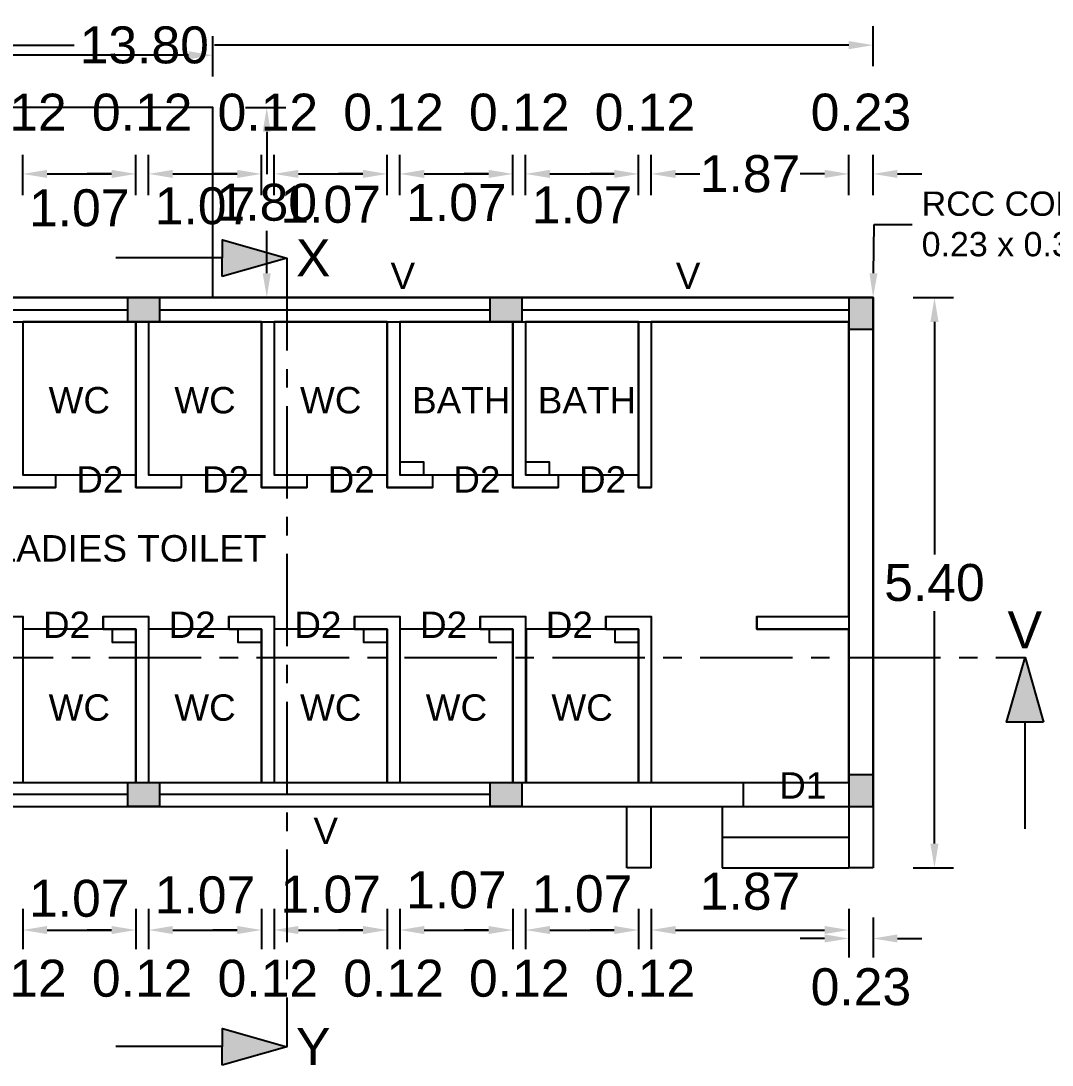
# Model space of a CAD drawing. Header units: metres. Extents: x 3715 to 4596, y 2418 to 2709.
# Drawn here: x 4081.82 to 4091.58, y 2610.43 to 2620.31 of the extents above; entities that cross this region are included whole.
import ezdxf
from ezdxf import colors
from ezdxf.entities.mleader import LeaderData, LeaderLine
from ezdxf.math import Vec2, Vec3

# ---------------------------------------------------------------- set-up
doc = ezdxf.new("R2010")
doc.units = ezdxf.units.M
doc.header["$MEASUREMENT"] = 0
doc.linetypes.add('CENTER', pattern=[2, 1.25, -0.25, 0.25, -0.25])
for name, color, linetype in [('BLK_3_DA_RAMP_1', 7, 'Continuous'), ('BLK_3_FLR_0_BLT_UP_AREA', 46, 'Continuous'), ('BLK_3_FLR_0_CARPET_AREA', 46, 'Continuous'), ('BLK_3_FLR_0_URINAL', 235, 'Continuous'), ('BLK_3_FLR_0_WASH', 7, 'Continuous'), ('BLK_3_FLR_0_WATER_CLOSET', 2, 'Continuous')]:
    doc.layers.add(name, color=color, linetype=linetype)
doc.styles.get("Standard").update_dxf_attribs({"font": 'arial.ttf'})
doc.dimstyles.get("Standard").update_dxf_attribs({"dimtxt": 0.35, "dimasz": 0.23, "dimexe": 0.18, "dimexo": 0.0625, "dimgap": 0.09, "dimtad": 0, "dimtih": 1, "dimtoh": 1, "dimzin": 0, "dimdsep": 46, "dimtxsty": 'Standard', "dimcen": 0.09, "dimadec": 0, "dimazin": 0, "dimtfac": 1, "dimtofl": 0, "dimtmove": 2, "dimatfit": 3, "dimfxl": 0, "dimtolj": 1, "dimtzin": 0, "dimarcsym": 0})

# ---------------------------------------------------------------- blocks, each defined once
blk = doc.blocks.new('*D447')
at = {"color": 0, "lineweight": -2, "ltscale": 0.1}
for p, q in [((4090.2703, 2617.6954), (4090.6503, 2617.6954)), ((4090.4703, 2617.4654), (4090.4703, 2615.2641)), ((4090.4703, 2612.5254), (4090.4703, 2614.7267)), ((4090.2703, 2612.2954), (4090.6503, 2612.2954))]:
    blk.add_line(p, q, dxfattribs=at)
at = {"color": 0, "ltscale": 0.1}
for points in [[(4090.432, 2617.4654), (4090.5087, 2617.4654), (4090.4703, 2617.6954)], [(4090.432, 2612.5254), (4090.5087, 2612.5254), (4090.4703, 2612.2954)]]:
    blk.add_solid(points, dxfattribs=at)
at = {"color": 0, "ltscale": 0.1, "insert": (4090.4703, 2614.9954), "char_height": 0.35, "attachment_point": 5}
blk.add_mtext('\\A1;5.40', dxfattribs=at)
blk = doc.blocks.new('*D456')
at = {"color": 0, "lineweight": -2, "ltscale": 0.1}
for p, q in [((4081.7194, 2611.9072), (4081.7194, 2611.5272)), ((4081.8394, 2611.9072), (4081.8394, 2611.5272)), ((4081.4894, 2611.7072), (4081.2594, 2611.7072)), ((4082.0694, 2611.7072), (4082.2994, 2611.7072))]:
    blk.add_line(p, q, dxfattribs=at)
at = {"color": 0, "ltscale": 0.1}
for points in [[(4081.4894, 2611.7455), (4081.4894, 2611.6689), (4081.7194, 2611.7072)], [(4082.0694, 2611.7455), (4082.0694, 2611.6689), (4081.8394, 2611.7072)]]:
    blk.add_solid(points, dxfattribs=at)
at = {"color": 0, "ltscale": 0.1, "insert": (4081.7794, 2611.2485), "char_height": 0.35, "attachment_point": 5}
blk.add_mtext('\\A1;0.12', dxfattribs=at)
blk = doc.blocks.new('*D457')
at = {"color": 0, "lineweight": -2, "ltscale": 0.1}
for p, q in [((4081.8394, 2611.9072), (4081.8394, 2611.5272)), ((4082.9094, 2611.9072), (4082.9094, 2611.5272)), ((4082.0694, 2611.7072), (4082.6794, 2611.7072))]:
    blk.add_line(p, q, dxfattribs=at)
at = {"color": 0, "ltscale": 0.1}
for points in [[(4082.0694, 2611.7455), (4082.0694, 2611.6689), (4081.8394, 2611.7072)], [(4082.6794, 2611.7455), (4082.6794, 2611.6689), (4082.9094, 2611.7072)]]:
    blk.add_solid(points, dxfattribs=at)
at = {"color": 0, "ltscale": 0.1, "insert": (4082.3744, 2612.0052), "char_height": 0.35, "attachment_point": 5}
blk.add_mtext('\\A1;1.07', dxfattribs=at)
blk = doc.blocks.new('*D458')
at = {"color": 0, "lineweight": -2, "ltscale": 0.1}
for p, q in [((4082.9094, 2611.9072), (4082.9094, 2611.5272)), ((4083.0294, 2611.9072), (4083.0294, 2611.5272)), ((4082.6794, 2611.7072), (4082.4494, 2611.7072)), ((4083.2594, 2611.7072), (4083.4894, 2611.7072))]:
    blk.add_line(p, q, dxfattribs=at)
at = {"color": 0, "ltscale": 0.1}
for points in [[(4082.6794, 2611.7455), (4082.6794, 2611.6689), (4082.9094, 2611.7072)], [(4083.2594, 2611.7455), (4083.2594, 2611.6689), (4083.0294, 2611.7072)]]:
    blk.add_solid(points, dxfattribs=at)
at = {"color": 0, "ltscale": 0.1, "insert": (4082.9694, 2611.2485), "char_height": 0.35, "attachment_point": 5}
blk.add_mtext('\\A1;0.12', dxfattribs=at)
blk = doc.blocks.new('*D459')
at = {"color": 0, "lineweight": -2, "ltscale": 0.1}
for p, q in [((4083.0294, 2611.9072), (4083.0294, 2611.5272)), ((4084.0994, 2611.9072), (4084.0994, 2611.5272)), ((4083.2594, 2611.7072), (4083.8694, 2611.7072))]:
    blk.add_line(p, q, dxfattribs=at)
at = {"color": 0, "ltscale": 0.1}
for points in [[(4083.2594, 2611.7455), (4083.2594, 2611.6689), (4083.0294, 2611.7072)], [(4083.8694, 2611.7455), (4083.8694, 2611.6689), (4084.0994, 2611.7072)]]:
    blk.add_solid(points, dxfattribs=at)
at = {"color": 0, "ltscale": 0.1, "insert": (4083.5644, 2612.0377), "char_height": 0.35, "attachment_point": 5}
blk.add_mtext('\\A1;1.07', dxfattribs=at)
blk = doc.blocks.new('*D460')
at = {"color": 0, "lineweight": -2, "ltscale": 0.1}
for p, q in [((4084.0994, 2611.9072), (4084.0994, 2611.5272)), ((4084.2194, 2611.9072), (4084.2194, 2611.5272)), ((4083.8694, 2611.7072), (4083.6394, 2611.7072)), ((4084.4494, 2611.7072), (4084.6794, 2611.7072))]:
    blk.add_line(p, q, dxfattribs=at)
at = {"color": 0, "ltscale": 0.1}
for points in [[(4083.8694, 2611.7455), (4083.8694, 2611.6689), (4084.0994, 2611.7072)], [(4084.4494, 2611.7455), (4084.4494, 2611.6689), (4084.2194, 2611.7072)]]:
    blk.add_solid(points, dxfattribs=at)
at = {"color": 0, "ltscale": 0.1, "insert": (4084.1594, 2611.2485), "char_height": 0.35, "attachment_point": 5}
blk.add_mtext('\\A1;0.12', dxfattribs=at)
blk = doc.blocks.new('*D461')
at = {"color": 0, "lineweight": -2, "ltscale": 0.1}
for p, q in [((4084.2194, 2611.9072), (4084.2194, 2611.5272)), ((4085.2894, 2611.9072), (4085.2894, 2611.5272)), ((4084.4494, 2611.7072), (4085.0594, 2611.7072))]:
    blk.add_line(p, q, dxfattribs=at)
at = {"color": 0, "ltscale": 0.1}
for points in [[(4084.4494, 2611.7455), (4084.4494, 2611.6689), (4084.2194, 2611.7072)], [(4085.0594, 2611.7455), (4085.0594, 2611.6689), (4085.2894, 2611.7072)]]:
    blk.add_solid(points, dxfattribs=at)
at = {"color": 0, "ltscale": 0.1, "insert": (4084.7544, 2612.0446), "char_height": 0.35, "attachment_point": 5}
blk.add_mtext('\\A1;1.07', dxfattribs=at)
blk = doc.blocks.new('*D462')
at = {"color": 0, "lineweight": -2, "ltscale": 0.1}
for p, q in [((4085.2894, 2611.9072), (4085.2894, 2611.5272)), ((4085.4094, 2611.9072), (4085.4094, 2611.5272)), ((4085.0594, 2611.7072), (4084.8294, 2611.7072)), ((4085.6394, 2611.7072), (4085.8694, 2611.7072))]:
    blk.add_line(p, q, dxfattribs=at)
at = {"color": 0, "ltscale": 0.1}
for points in [[(4085.0594, 2611.7455), (4085.0594, 2611.6689), (4085.2894, 2611.7072)], [(4085.6394, 2611.7455), (4085.6394, 2611.6689), (4085.4094, 2611.7072)]]:
    blk.add_solid(points, dxfattribs=at)
at = {"color": 0, "ltscale": 0.1, "insert": (4085.3494, 2611.2485), "char_height": 0.35, "attachment_point": 5}
blk.add_mtext('\\A1;0.12', dxfattribs=at)
blk = doc.blocks.new('*D463')
at = {"color": 0, "lineweight": -2, "ltscale": 0.1}
for p, q in [((4085.4094, 2611.9072), (4085.4094, 2611.5272)), ((4086.4794, 2611.9072), (4086.4794, 2611.5272)), ((4085.6394, 2611.7072), (4086.2494, 2611.7072))]:
    blk.add_line(p, q, dxfattribs=at)
at = {"color": 0, "ltscale": 0.1}
for points in [[(4085.6394, 2611.7455), (4085.6394, 2611.6689), (4085.4094, 2611.7072)], [(4086.2494, 2611.7455), (4086.2494, 2611.6689), (4086.4794, 2611.7072)]]:
    blk.add_solid(points, dxfattribs=at)
at = {"color": 0, "ltscale": 0.1, "insert": (4085.9444, 2612.0862), "char_height": 0.35, "attachment_point": 5}
blk.add_mtext('\\A1;1.07', dxfattribs=at)
blk = doc.blocks.new('*D464')
at = {"color": 0, "lineweight": -2, "ltscale": 0.1}
for p, q in [((4086.4794, 2611.9072), (4086.4794, 2611.5272)), ((4086.5994, 2611.9072), (4086.5994, 2611.5272)), ((4086.2494, 2611.7072), (4086.0194, 2611.7072)), ((4086.8294, 2611.7072), (4087.0594, 2611.7072))]:
    blk.add_line(p, q, dxfattribs=at)
at = {"color": 0, "ltscale": 0.1}
for points in [[(4086.2494, 2611.7455), (4086.2494, 2611.6689), (4086.4794, 2611.7072)], [(4086.8294, 2611.7455), (4086.8294, 2611.6689), (4086.5994, 2611.7072)]]:
    blk.add_solid(points, dxfattribs=at)
at = {"color": 0, "ltscale": 0.1, "insert": (4086.5394, 2611.2485), "char_height": 0.35, "attachment_point": 5}
blk.add_mtext('\\A1;0.12', dxfattribs=at)
blk = doc.blocks.new('*D465')
at = {"color": 0, "lineweight": -2, "ltscale": 0.1}
for p, q in [((4086.5994, 2611.9072), (4086.5994, 2611.5272)), ((4087.6694, 2611.9072), (4087.6694, 2611.5272)), ((4086.8294, 2611.7072), (4087.4394, 2611.7072))]:
    blk.add_line(p, q, dxfattribs=at)
at = {"color": 0, "ltscale": 0.1}
for points in [[(4086.8294, 2611.7455), (4086.8294, 2611.6689), (4086.5994, 2611.7072)], [(4087.4394, 2611.7455), (4087.4394, 2611.6689), (4087.6694, 2611.7072)]]:
    blk.add_solid(points, dxfattribs=at)
at = {"color": 0, "ltscale": 0.1, "insert": (4087.1344, 2612.0486), "char_height": 0.35, "attachment_point": 5}
blk.add_mtext('\\A1;1.07', dxfattribs=at)
blk = doc.blocks.new('*D466')
at = {"color": 0, "lineweight": -2, "ltscale": 0.1}
for p, q in [((4087.6694, 2611.9072), (4087.6694, 2611.5272)), ((4087.7894, 2611.9072), (4087.7894, 2611.5272)), ((4087.4394, 2611.7072), (4087.2094, 2611.7072)), ((4088.0194, 2611.7072), (4088.2494, 2611.7072))]:
    blk.add_line(p, q, dxfattribs=at)
at = {"color": 0, "ltscale": 0.1}
for points in [[(4087.4394, 2611.7455), (4087.4394, 2611.6689), (4087.6694, 2611.7072)], [(4088.0194, 2611.7455), (4088.0194, 2611.6689), (4087.7894, 2611.7072)]]:
    blk.add_solid(points, dxfattribs=at)
at = {"color": 0, "ltscale": 0.1, "insert": (4087.7294, 2611.2485), "char_height": 0.35, "attachment_point": 5}
blk.add_mtext('\\A1;0.12', dxfattribs=at)
blk = doc.blocks.new('*D467')
at = {"color": 0, "lineweight": -2, "ltscale": 0.1}
for p, q in [((4087.7894, 2611.9072), (4087.7894, 2611.5272)), ((4089.6594, 2611.9072), (4089.6594, 2611.5272)), ((4088.0194, 2611.7072), (4089.4294, 2611.7072))]:
    blk.add_line(p, q, dxfattribs=at)
at = {"color": 0, "ltscale": 0.1}
for points in [[(4088.0194, 2611.7455), (4088.0194, 2611.6689), (4087.7894, 2611.7072)], [(4089.4294, 2611.7455), (4089.4294, 2611.6689), (4089.6594, 2611.7072)]]:
    blk.add_solid(points, dxfattribs=at)
at = {"color": 0, "ltscale": 0.1, "insert": (4088.7244, 2612.0717), "char_height": 0.35, "attachment_point": 5}
blk.add_mtext('\\A1;1.87', dxfattribs=at)
blk = doc.blocks.new('*D468')
at = {"color": 0, "lineweight": -2, "ltscale": 0.1}
for p, q in [((4089.6594, 2611.8272), (4089.6594, 2611.4472)), ((4089.8894, 2611.8272), (4089.8894, 2611.4472)), ((4089.4294, 2611.6272), (4089.1994, 2611.6272)), ((4090.1194, 2611.6272), (4090.3494, 2611.6272))]:
    blk.add_line(p, q, dxfattribs=at)
at = {"color": 0, "ltscale": 0.1}
for points in [[(4089.4294, 2611.6655), (4089.4294, 2611.5889), (4089.6594, 2611.6272)], [(4090.1194, 2611.6655), (4090.1194, 2611.5889), (4089.8894, 2611.6272)]]:
    blk.add_solid(points, dxfattribs=at)
at = {"color": 0, "ltscale": 0.1, "insert": (4089.7744, 2611.1681), "char_height": 0.35, "attachment_point": 5}
blk.add_mtext('\\A1;0.23', dxfattribs=at)
blk = doc.blocks.new('*D477')
at = {"color": 0, "lineweight": -2, "ltscale": 0.1}
for p, q in [((4081.7194, 2618.6659), (4081.7194, 2619.0459)), ((4081.8394, 2618.6659), (4081.8394, 2619.0459)), ((4081.4894, 2618.8659), (4081.2594, 2618.8659)), ((4082.0694, 2618.8659), (4082.2994, 2618.8659))]:
    blk.add_line(p, q, dxfattribs=at)
at = {"color": 0, "ltscale": 0.1}
for points in [[(4081.4894, 2618.9043), (4081.4894, 2618.8276), (4081.7194, 2618.8659)], [(4082.0694, 2618.9043), (4082.0694, 2618.8276), (4081.8394, 2618.8659)]]:
    blk.add_solid(points, dxfattribs=at)
at = {"color": 0, "ltscale": 0.1, "insert": (4081.7794, 2619.4483), "char_height": 0.35, "attachment_point": 5}
blk.add_mtext('\\A1;0.12', dxfattribs=at)
blk = doc.blocks.new('*D478')
at = {"color": 0, "lineweight": -2, "ltscale": 0.1}
for p, q in [((4081.8394, 2618.6659), (4081.8394, 2619.0459)), ((4082.9094, 2618.6659), (4082.9094, 2619.0459)), ((4082.0694, 2618.8659), (4082.6794, 2618.8659))]:
    blk.add_line(p, q, dxfattribs=at)
at = {"color": 0, "ltscale": 0.1}
for points in [[(4082.0694, 2618.9043), (4082.0694, 2618.8276), (4081.8394, 2618.8659)], [(4082.6794, 2618.9043), (4082.6794, 2618.8276), (4082.9094, 2618.8659)]]:
    blk.add_solid(points, dxfattribs=at)
at = {"color": 0, "ltscale": 0.1, "insert": (4082.3744, 2618.5432), "char_height": 0.35, "attachment_point": 5}
blk.add_mtext('\\A1;1.07', dxfattribs=at)
blk = doc.blocks.new('*D479')
at = {"color": 0, "lineweight": -2, "ltscale": 0.1}
for p, q in [((4082.9094, 2618.6659), (4082.9094, 2619.0459)), ((4083.0294, 2618.6659), (4083.0294, 2619.0459)), ((4082.6794, 2618.8659), (4082.4494, 2618.8659)), ((4083.2594, 2618.8659), (4083.4894, 2618.8659))]:
    blk.add_line(p, q, dxfattribs=at)
at = {"color": 0, "ltscale": 0.1}
for points in [[(4082.6794, 2618.9043), (4082.6794, 2618.8276), (4082.9094, 2618.8659)], [(4083.2594, 2618.9043), (4083.2594, 2618.8276), (4083.0294, 2618.8659)]]:
    blk.add_solid(points, dxfattribs=at)
at = {"color": 0, "ltscale": 0.1, "insert": (4082.9694, 2619.4483), "char_height": 0.35, "attachment_point": 5}
blk.add_mtext('\\A1;0.12', dxfattribs=at)
blk = doc.blocks.new('*D480')
at = {"color": 0, "lineweight": -2, "ltscale": 0.1}
for p, q in [((4083.0294, 2618.6659), (4083.0294, 2619.0459)), ((4084.0994, 2618.6659), (4084.0994, 2619.0459)), ((4083.2594, 2618.8659), (4083.8694, 2618.8659))]:
    blk.add_line(p, q, dxfattribs=at)
at = {"color": 0, "ltscale": 0.1}
for points in [[(4083.2594, 2618.9043), (4083.2594, 2618.8276), (4083.0294, 2618.8659)], [(4083.8694, 2618.9043), (4083.8694, 2618.8276), (4084.0994, 2618.8659)]]:
    blk.add_solid(points, dxfattribs=at)
at = {"color": 0, "ltscale": 0.1, "insert": (4083.5644, 2618.5619), "char_height": 0.35, "attachment_point": 5}
blk.add_mtext('\\A1;1.07', dxfattribs=at)
blk = doc.blocks.new('*D481')
at = {"color": 0, "lineweight": -2, "ltscale": 0.1}
for p, q in [((4084.0994, 2618.6659), (4084.0994, 2619.0459)), ((4084.2194, 2618.6659), (4084.2194, 2619.0459)), ((4083.8694, 2618.8659), (4083.6394, 2618.8659)), ((4084.4494, 2618.8659), (4084.6794, 2618.8659))]:
    blk.add_line(p, q, dxfattribs=at)
at = {"color": 0, "ltscale": 0.1}
for points in [[(4083.8694, 2618.9043), (4083.8694, 2618.8276), (4084.0994, 2618.8659)], [(4084.4494, 2618.9043), (4084.4494, 2618.8276), (4084.2194, 2618.8659)]]:
    blk.add_solid(points, dxfattribs=at)
at = {"color": 0, "ltscale": 0.1, "insert": (4084.1594, 2619.4483), "char_height": 0.35, "attachment_point": 5}
blk.add_mtext('\\A1;0.12', dxfattribs=at)
blk = doc.blocks.new('*D482')
at = {"color": 0, "lineweight": -2, "ltscale": 0.1}
for p, q in [((4084.2194, 2618.6659), (4084.2194, 2619.0459)), ((4085.2894, 2618.6659), (4085.2894, 2619.0459)), ((4084.4494, 2618.8659), (4085.0594, 2618.8659))]:
    blk.add_line(p, q, dxfattribs=at)
at = {"color": 0, "ltscale": 0.1}
for points in [[(4084.4494, 2618.9043), (4084.4494, 2618.8276), (4084.2194, 2618.8659)], [(4085.0594, 2618.9043), (4085.0594, 2618.8276), (4085.2894, 2618.8659)]]:
    blk.add_solid(points, dxfattribs=at)
at = {"color": 0, "ltscale": 0.1, "insert": (4084.7544, 2618.5756), "char_height": 0.35, "attachment_point": 5}
blk.add_mtext('\\A1;1.07', dxfattribs=at)
blk = doc.blocks.new('*D483')
at = {"color": 0, "lineweight": -2, "ltscale": 0.1}
for p, q in [((4085.2894, 2618.6659), (4085.2894, 2619.0459)), ((4085.4094, 2618.6659), (4085.4094, 2619.0459)), ((4085.0594, 2618.8659), (4084.8294, 2618.8659)), ((4085.6394, 2618.8659), (4085.8694, 2618.8659))]:
    blk.add_line(p, q, dxfattribs=at)
at = {"color": 0, "ltscale": 0.1}
for points in [[(4085.0594, 2618.9043), (4085.0594, 2618.8276), (4085.2894, 2618.8659)], [(4085.6394, 2618.9043), (4085.6394, 2618.8276), (4085.4094, 2618.8659)]]:
    blk.add_solid(points, dxfattribs=at)
at = {"color": 0, "ltscale": 0.1, "insert": (4085.3494, 2619.4483), "char_height": 0.35, "attachment_point": 5}
blk.add_mtext('\\A1;0.12', dxfattribs=at)
blk = doc.blocks.new('*D484')
at = {"color": 0, "lineweight": -2, "ltscale": 0.1}
for p, q in [((4085.4094, 2618.6659), (4085.4094, 2619.0459)), ((4086.4794, 2618.6659), (4086.4794, 2619.0459)), ((4085.6394, 2618.8659), (4086.2494, 2618.8659))]:
    blk.add_line(p, q, dxfattribs=at)
at = {"color": 0, "ltscale": 0.1}
for points in [[(4085.6394, 2618.9043), (4085.6394, 2618.8276), (4085.4094, 2618.8659)], [(4086.2494, 2618.9043), (4086.2494, 2618.8276), (4086.4794, 2618.8659)]]:
    blk.add_solid(points, dxfattribs=at)
at = {"color": 0, "ltscale": 0.1, "insert": (4085.9444, 2618.594), "char_height": 0.35, "attachment_point": 5}
blk.add_mtext('\\A1;1.07', dxfattribs=at)
blk = doc.blocks.new('*D485')
at = {"color": 0, "lineweight": -2, "ltscale": 0.1}
for p, q in [((4086.4794, 2618.6659), (4086.4794, 2619.0459)), ((4086.5994, 2618.6659), (4086.5994, 2619.0459)), ((4086.2494, 2618.8659), (4086.0194, 2618.8659)), ((4086.8294, 2618.8659), (4087.0594, 2618.8659))]:
    blk.add_line(p, q, dxfattribs=at)
at = {"color": 0, "ltscale": 0.1}
for points in [[(4086.2494, 2618.9043), (4086.2494, 2618.8276), (4086.4794, 2618.8659)], [(4086.8294, 2618.9043), (4086.8294, 2618.8276), (4086.5994, 2618.8659)]]:
    blk.add_solid(points, dxfattribs=at)
at = {"color": 0, "ltscale": 0.1, "insert": (4086.5394, 2619.4483), "char_height": 0.35, "attachment_point": 5}
blk.add_mtext('\\A1;0.12', dxfattribs=at)
blk = doc.blocks.new('*D486')
at = {"color": 0, "lineweight": -2, "ltscale": 0.1}
for p, q in [((4086.5994, 2618.6659), (4086.5994, 2619.0459)), ((4087.6694, 2618.6659), (4087.6694, 2619.0459)), ((4086.8294, 2618.8659), (4087.4394, 2618.8659))]:
    blk.add_line(p, q, dxfattribs=at)
at = {"color": 0, "ltscale": 0.1}
for points in [[(4086.8294, 2618.9043), (4086.8294, 2618.8276), (4086.5994, 2618.8659)], [(4087.4394, 2618.9043), (4087.4394, 2618.8276), (4087.6694, 2618.8659)]]:
    blk.add_solid(points, dxfattribs=at)
at = {"color": 0, "ltscale": 0.1, "insert": (4087.1344, 2618.5706), "char_height": 0.35, "attachment_point": 5}
blk.add_mtext('\\A1;1.07', dxfattribs=at)
blk = doc.blocks.new('*D487')
at = {"color": 0, "lineweight": -2, "ltscale": 0.1}
for p, q in [((4087.6694, 2618.6659), (4087.6694, 2619.0459)), ((4087.7894, 2618.6659), (4087.7894, 2619.0459)), ((4087.4394, 2618.8659), (4087.2094, 2618.8659)), ((4088.0194, 2618.8659), (4088.2494, 2618.8659))]:
    blk.add_line(p, q, dxfattribs=at)
at = {"color": 0, "ltscale": 0.1}
for points in [[(4087.4394, 2618.9043), (4087.4394, 2618.8276), (4087.6694, 2618.8659)], [(4088.0194, 2618.9043), (4088.0194, 2618.8276), (4087.7894, 2618.8659)]]:
    blk.add_solid(points, dxfattribs=at)
at = {"color": 0, "ltscale": 0.1, "insert": (4087.7294, 2619.4483), "char_height": 0.35, "attachment_point": 5}
blk.add_mtext('\\A1;0.12', dxfattribs=at)
blk = doc.blocks.new('*D488')
at = {"color": 0, "lineweight": -2, "ltscale": 0.1}
for p, q in [((4087.7894, 2618.6659), (4087.7894, 2619.0459)), ((4089.6594, 2618.6659), (4089.6594, 2619.0459)), ((4088.0194, 2618.8659), (4088.1963, 2618.8659)), ((4089.4294, 2618.8659), (4089.2525, 2618.8659))]:
    blk.add_line(p, q, dxfattribs=at)
at = {"color": 0, "ltscale": 0.1}
for points in [[(4088.0194, 2618.9043), (4088.0194, 2618.8276), (4087.7894, 2618.8659)], [(4089.4294, 2618.9043), (4089.4294, 2618.8276), (4089.6594, 2618.8659)]]:
    blk.add_solid(points, dxfattribs=at)
at = {"color": 0, "ltscale": 0.1, "insert": (4088.7244, 2618.8659), "char_height": 0.35, "attachment_point": 5}
blk.add_mtext('\\A1;1.87', dxfattribs=at)
blk = doc.blocks.new('*D489')
at = {"color": 0, "lineweight": -2, "ltscale": 0.1}
for p, q in [((4089.6594, 2618.6659), (4089.6594, 2619.0459)), ((4089.8894, 2618.6659), (4089.8894, 2619.0459)), ((4089.4294, 2618.8659), (4089.1994, 2618.8659)), ((4090.1194, 2618.8659), (4090.3494, 2618.8659))]:
    blk.add_line(p, q, dxfattribs=at)
at = {"color": 0, "ltscale": 0.1}
for points in [[(4089.4294, 2618.9043), (4089.4294, 2618.8276), (4089.6594, 2618.8659)], [(4090.1194, 2618.9043), (4090.1194, 2618.8276), (4089.8894, 2618.8659)]]:
    blk.add_solid(points, dxfattribs=at)
at = {"color": 0, "ltscale": 0.1, "insert": (4089.7744, 2619.4486), "char_height": 0.35, "attachment_point": 5}
blk.add_mtext('\\A1;0.23', dxfattribs=at)
blk = doc.blocks.new('*D490')
at = {"color": 0, "lineweight": -2, "ltscale": 0.1}
for p, q in [((4076.0894, 2619.8851), (4076.0894, 2620.2651)), ((4089.8894, 2619.8851), (4089.8894, 2620.2651)), ((4076.3194, 2620.0851), (4082.3259, 2620.0851)), ((4089.6594, 2620.0851), (4083.6529, 2620.0851))]:
    blk.add_line(p, q, dxfattribs=at)
at = {"color": 0, "ltscale": 0.1}
for points in [[(4076.3194, 2620.1234), (4076.3194, 2620.0468), (4076.0894, 2620.0851)], [(4089.6594, 2620.1234), (4089.6594, 2620.0468), (4089.8894, 2620.0851)]]:
    blk.add_solid(points, dxfattribs=at)
at = {"color": 0, "ltscale": 0.1, "insert": (4082.9894, 2620.0851), "char_height": 0.35, "attachment_point": 5}
blk.add_mtext('\\A1;13.80', dxfattribs=at)
blk = doc.blocks.new('*D668')
at = {"layer": 'BLK_3_DA_RAMP_1', "color": 0, "lineweight": -2}
for p, q in [((4078.1194, 2619.7895), (4078.1194, 2620.1695)), ((4083.6394, 2619.7895), (4083.6394, 2620.1695)), ((4078.3494, 2619.9895), (4080.3366, 2619.9895)), ((4083.4094, 2619.9895), (4081.4222, 2619.9895))]:
    blk.add_line(p, q, dxfattribs=at)
at = {"layer": 'BLK_3_DA_RAMP_1', "color": 0}
for points in [[(4078.3494, 2620.0279), (4078.3494, 2619.9512), (4078.1194, 2619.9895)], [(4083.4094, 2620.0279), (4083.4094, 2619.9512), (4083.6394, 2619.9895)]]:
    blk.add_solid(points, dxfattribs=at)
at = {"layer": 'BLK_3_DA_RAMP_1', "color": 0, "insert": (4080.8794, 2619.9895), "char_height": 0.35, "attachment_point": 5}
blk.add_mtext('\\A1;5.52', dxfattribs=at)
blk = doc.blocks.new('*D669')
at = {"layer": 'BLK_3_DA_RAMP_1', "color": 0, "lineweight": -2}
for p, q in [((4083.9492, 2619.4954), (4084.3292, 2619.4954)), ((4084.1492, 2619.2654), (4084.1492, 2618.8641)), ((4084.1492, 2617.9254), (4084.1492, 2618.3267)), ((4083.9492, 2617.6954), (4084.3292, 2617.6954))]:
    blk.add_line(p, q, dxfattribs=at)
at = {"layer": 'BLK_3_DA_RAMP_1', "color": 0}
for points in [[(4084.1109, 2619.2654), (4084.1875, 2619.2654), (4084.1492, 2619.4954)], [(4084.1109, 2617.9254), (4084.1875, 2617.9254), (4084.1492, 2617.6954)]]:
    blk.add_solid(points, dxfattribs=at)
at = {"layer": 'BLK_3_DA_RAMP_1', "color": 0, "insert": (4084.1492, 2618.5954), "char_height": 0.35, "attachment_point": 5}
blk.add_mtext('\\A1;1.80', dxfattribs=at)

msp = doc.modelspace()

# ---------------------------------------------------------------- hatches: boundary and pattern name
h = msp.add_hatch(color=256)
h.dxf.hatch_style = 1
h.paths.add_polyline_path([(4083.72927, 2618.24294), (4084.34034, 2618.06836), (4083.72805, 2617.89483)])
at = {"ltscale": 0.1}
h = msp.add_hatch(color=256, dxfattribs=at)
h.dxf.hatch_style = 1
h.paths.add_polyline_path([(4082.8344, 2617.69544), (4082.8344, 2617.46544), (4083.1344, 2617.46544), (4083.1344, 2617.69544)])
h = msp.add_hatch(color=256, dxfattribs=at)
h.dxf.hatch_style = 1
h.paths.add_polyline_path([(4086.2644, 2617.69544), (4086.2644, 2617.46544), (4086.5644, 2617.46544), (4086.5644, 2617.69544)])
h = msp.add_hatch(color=256, dxfattribs=at)
h.dxf.hatch_style = 1
h.paths.add_polyline_path([(4089.8894, 2617.69544), (4089.6594, 2617.69544), (4089.6594, 2617.39544), (4089.8894, 2617.39544)])
h = msp.add_hatch(color=256)
h.dxf.hatch_style = 1
h.paths.add_polyline_path([(4091.15346, 2613.67642), (4091.32805, 2614.2875), (4091.50157, 2613.67521)])
h = msp.add_hatch(color=256, dxfattribs=at)
h.dxf.hatch_style = 1
h.paths.add_polyline_path([(4089.8894, 2613.17544), (4089.6594, 2613.17544), (4089.6594, 2612.87544), (4089.8894, 2612.87544)])
h = msp.add_hatch(color=256, dxfattribs=at)
h.dxf.hatch_style = 1
h.paths.add_polyline_path([(4082.8344, 2613.10544), (4082.8344, 2612.87544), (4083.1344, 2612.87544), (4083.1344, 2613.10544)])
h = msp.add_hatch(color=256, dxfattribs=at)
h.dxf.hatch_style = 1
h.paths.add_polyline_path([(4086.2644, 2613.10544), (4086.2644, 2612.87544), (4086.5644, 2612.87544), (4086.5644, 2613.10544)])
h = msp.add_hatch(color=256)
h.dxf.hatch_style = 1
h.paths.add_polyline_path([(4083.72927, 2610.77632), (4084.34034, 2610.60174), (4083.72805, 2610.42821)])

# ---------------------------------------------------------------- linework, layer by layer
for p, q in [((4083.72867, 2618.07049), (4082.71884, 2618.07049)), ((4091.32591, 2613.67582), (4091.32591, 2612.66599)), ((4083.72867, 2610.60387), (4082.71884, 2610.60387))]:
    msp.add_line(p, q)
at = {"linetype": 'CENTER', "ltscale": 0.7}
for p, q in [((4084.34034, 2618.06836), (4084.34034, 2610.60174)), ((4074.2529, 2614.2875), (4091.32805, 2614.2875))]:
    msp.add_line(p, q, dxfattribs=at)
at = {"ltscale": 0.1}
for p, q in [((4076.0894, 2617.69544), (4089.8894, 2617.69544)), ((4089.8894, 2617.69544), (4089.8894, 2612.29544)), ((4079.7044, 2617.58044), (4082.8344, 2617.58044)), ((4083.1344, 2617.58044), (4086.2644, 2617.58044)), ((4086.5644, 2617.58044), (4089.6594, 2617.58044)), ((4076.3194, 2617.46544), (4089.6594, 2617.46544)), ((4081.8394, 2617.46544), (4081.8394, 2616.01544)), ((4082.9094, 2617.46544), (4082.9094, 2615.89544)), ((4083.0294, 2617.46544), (4083.0294, 2616.01544)), ((4084.0994, 2617.46544), (4084.0994, 2615.89544)), ((4084.2194, 2617.46544), (4084.2194, 2616.01544)), ((4085.2894, 2617.46544), (4085.2894, 2615.89544)), ((4085.4094, 2617.46544), (4085.4094, 2616.01544)), ((4086.4794, 2617.46544), (4086.4794, 2615.89544)), ((4086.5994, 2617.46544), (4086.5994, 2616.01544)), ((4087.6694, 2617.46544), (4087.6694, 2615.89544)), ((4087.7894, 2617.46544), (4087.7894, 2615.89544)), ((4089.6594, 2617.46544), (4089.6594, 2612.29544)), ((4081.8394, 2616.01544), (4082.1494, 2616.01544)), ((4082.1494, 2616.01544), (4082.1494, 2615.89544)), ((4083.0294, 2616.01544), (4083.3394, 2616.01544)), ((4083.3394, 2616.01544), (4083.3394, 2615.89544)), ((4084.2194, 2616.01544), (4084.5294, 2616.01544)), ((4084.5294, 2616.01544), (4084.5294, 2615.89544)), ((4085.4094, 2616.01544), (4085.7194, 2616.01544)), ((4085.7194, 2616.01544), (4085.7194, 2615.89544)), ((4086.5994, 2616.01544), (4086.9094, 2616.01544)), ((4086.9094, 2616.01544), (4086.9094, 2615.89544)), ((4081.7194, 2615.89544), (4082.1494, 2615.89544)), ((4082.9094, 2615.89544), (4083.3394, 2615.89544)), ((4084.0994, 2615.89544), (4084.5294, 2615.89544)), ((4085.2894, 2615.89544), (4085.7194, 2615.89544)), ((4086.4794, 2615.89544), (4086.9094, 2615.89544)), ((4087.6694, 2615.89544), (4087.7894, 2615.89544)), ((4081.4094, 2614.67544), (4081.8394, 2614.67544)), ((4081.8394, 2614.67544), (4081.8394, 2613.10544)), ((4082.5994, 2614.67544), (4083.0294, 2614.67544)), ((4082.5994, 2614.67544), (4082.5994, 2614.55544)), ((4083.0294, 2614.67544), (4083.0294, 2613.10544)), ((4083.7894, 2614.67544), (4084.2194, 2614.67544)), ((4083.7894, 2614.67544), (4083.7894, 2614.55544)), ((4084.2194, 2614.67544), (4084.2194, 2613.10544)), ((4084.9794, 2614.67544), (4085.4094, 2614.67544)), ((4084.9794, 2614.67544), (4084.9794, 2614.55544)), ((4085.4094, 2614.67544), (4085.4094, 2613.10544)), ((4086.1694, 2614.67544), (4086.5994, 2614.67544)), ((4086.1694, 2614.67544), (4086.1694, 2614.55544)), ((4086.5994, 2614.67544), (4086.5994, 2613.10544)), ((4087.3594, 2614.67544), (4087.7894, 2614.67544)), ((4087.3594, 2614.67544), (4087.3594, 2614.55544)), ((4087.7894, 2614.67544), (4087.7894, 2613.10544)), ((4088.7894, 2614.67544), (4088.7894, 2614.55544)), ((4088.7894, 2614.67544), (4089.6594, 2614.67544)), ((4082.5994, 2614.55544), (4082.9094, 2614.55544)), ((4082.9094, 2614.55544), (4082.9094, 2613.10544)), ((4083.7894, 2614.55544), (4084.0994, 2614.55544)), ((4084.0994, 2614.55544), (4084.0994, 2613.10544)), ((4084.9794, 2614.55544), (4085.2894, 2614.55544)), ((4085.2894, 2614.55544), (4085.2894, 2613.10544)), ((4086.1694, 2614.55544), (4086.4794, 2614.55544)), ((4086.4794, 2614.55544), (4086.4794, 2613.10544)), ((4087.3594, 2614.55544), (4087.6694, 2614.55544)), ((4087.6694, 2614.55544), (4087.6694, 2613.10544)), ((4088.7894, 2614.55544), (4089.6594, 2614.55544)), ((4077.3194, 2613.10544), (4088.6594, 2613.10544)), ((4088.6594, 2613.10544), (4088.6594, 2612.87544)), ((4082.8344, 2612.99044), (4079.7044, 2612.99044)), ((4086.2644, 2612.99044), (4083.1344, 2612.99044)), ((4078.3794, 2612.87544), (4087.5594, 2612.87544)), ((4087.5594, 2612.29544), (4087.5594, 2612.87544)), ((4087.7894, 2612.87544), (4088.6594, 2612.87544)), ((4087.7894, 2612.29544), (4087.7894, 2612.87544)), ((4088.4594, 2612.87544), (4088.4594, 2612.29544)), ((4088.6594, 2612.87544), (4089.6594, 2612.87544)), ((4088.4594, 2612.58544), (4089.6594, 2612.58544)), ((4087.7894, 2612.29544), (4087.5594, 2612.29544)), ((4088.4594, 2612.29544), (4089.6594, 2612.29544)), ((4089.8894, 2612.29544), (4089.6594, 2612.29544))]:
    msp.add_line(p, q, dxfattribs=at)
for points in [[(4083.72805, 2617.89483), (4083.72927, 2618.24294), (4084.34034, 2618.06836), (4084.34034, 2618.06836)], [(4091.50157, 2613.67521), (4091.15346, 2613.67642), (4091.32805, 2614.2875), (4091.32805, 2614.2875)], [(4083.72805, 2610.42821), (4083.72927, 2610.77632), (4084.34034, 2610.60174), (4084.34034, 2610.60174)]]:
    msp.add_lwpolyline(points, close=True)
for points in [[(4083.1344, 2617.46544), (4082.8344, 2617.46544), (4082.8344, 2617.69544), (4083.1344, 2617.69544)], [(4086.5644, 2617.46544), (4086.2644, 2617.46544), (4086.2644, 2617.69544), (4086.5644, 2617.69544)], [(4089.6594, 2617.69544), (4089.6594, 2617.39544), (4089.8894, 2617.39544), (4089.8894, 2617.69544)], [(4089.6594, 2613.17544), (4089.6594, 2612.87544), (4089.8894, 2612.87544), (4089.8894, 2613.17544)], [(4083.1344, 2612.87544), (4082.8344, 2612.87544), (4082.8344, 2613.10544), (4083.1344, 2613.10544)], [(4086.5644, 2612.87544), (4086.2644, 2612.87544), (4086.2644, 2613.10544), (4086.5644, 2613.10544)]]:
    msp.add_lwpolyline(points, close=True, dxfattribs=at)
at = {"layer": 'BLK_3_DA_RAMP_1', "color": 1}
msp.add_lwpolyline([(4078.1194, 2617.69544), (4083.6394, 2617.69544), (4083.6394, 2619.49544), (4078.1194, 2619.49544)], close=True, dxfattribs=at)
at = {"layer": 'BLK_3_FLR_0_BLT_UP_AREA', "color": 46}
msp.add_lwpolyline([(4076.0894, 2612.87544), (4089.8894, 2612.87544), (4089.8894, 2617.69544), (4076.0894, 2617.69544)], close=True, dxfattribs=at)
at = {"layer": 'BLK_3_FLR_0_CARPET_AREA', "color": 46}
msp.add_lwpolyline([(4081.4094, 2614.67544), (4081.8394, 2614.67544), (4081.8394, 2613.10544), (4082.9094, 2613.10544), (4082.9094, 2614.55544), (4082.5994, 2614.55544), (4082.5994, 2614.67544), (4083.0294, 2614.67544), (4083.0294, 2613.10544), (4084.0994, 2613.10544), (4084.0994, 2614.55544), (4083.7894, 2614.55544), (4083.7894, 2614.67544), (4084.2194, 2614.67544), (4084.2194, 2613.10544), (4085.2894, 2613.10544), (4085.2894, 2614.55544), (4084.9794, 2614.55544), (4084.9794, 2614.67544), (4085.4094, 2614.67544), (4085.4094, 2613.10544), (4086.4794, 2613.10544), (4086.4794, 2614.55544), (4086.1694, 2614.55544), (4086.1694, 2614.67544), (4086.5994, 2614.67544), (4086.5994, 2613.10544), (4087.6694, 2613.10544), (4087.6694, 2614.55544), (4087.3594, 2614.55544), (4087.3594, 2614.67544), (4087.7894, 2614.67544), (4087.7894, 2613.10544), (4089.6594, 2613.10544), (4089.6594, 2614.55544), (4088.7894, 2614.55544), (4088.7894, 2614.67544), (4089.6594, 2614.67544), (4089.6594, 2617.46544), (4087.7894, 2617.46544), (4087.7894, 2615.89544), (4087.6694, 2615.89544), (4087.6694, 2617.46544), (4086.5994, 2617.46544), (4086.5994, 2616.01544), (4086.9094, 2616.01544), (4086.9094, 2615.89544), (4086.4794, 2615.89544), (4086.4794, 2617.46544), (4085.4094, 2617.46544), (4085.4094, 2616.01544), (4085.7194, 2616.01544), (4085.7194, 2615.89544), (4085.2894, 2615.89544), (4085.2894, 2617.46544), (4084.2194, 2617.46544), (4084.2194, 2616.01544), (4084.5294, 2616.01544), (4084.5294, 2615.89544), (4084.0994, 2615.89544), (4084.0994, 2617.46544), (4083.0294, 2617.46544), (4083.0294, 2616.01544), (4083.3394, 2616.01544), (4083.3394, 2615.89544), (4082.9094, 2615.89544), (4082.9094, 2617.46544), (4081.8394, 2617.46544), (4081.8394, 2616.01544), (4082.1494, 2616.01544), (4082.1494, 2615.89544), (4081.7194, 2615.89544)], dxfattribs=at)
at = {"layer": 'BLK_3_FLR_0_URINAL', "color": 235}
for points in [[(4083.0294, 2616.01544), (4084.0994, 2616.01544), (4084.0994, 2617.46544), (4083.0294, 2617.46544)], [(4084.2194, 2616.01544), (4085.2894, 2616.01544), (4085.2894, 2617.46544), (4084.2194, 2617.46544)], [(4083.0294, 2613.10544), (4084.0994, 2613.10544), (4084.0994, 2614.55544), (4083.0294, 2614.55544)], [(4084.2194, 2613.10544), (4085.2894, 2613.10544), (4085.2894, 2614.55544), (4084.2194, 2614.55544)], [(4085.4094, 2613.10544), (4086.4794, 2613.10544), (4086.4794, 2614.55544), (4085.4094, 2614.55544)], [(4086.6044, 2613.10544), (4087.6694, 2613.10544), (4087.6694, 2614.55544), (4086.6044, 2614.55544)]]:
    msp.add_lwpolyline(points, close=True, dxfattribs=at)
at = {"layer": 'BLK_3_FLR_0_WASH', "color": 60}
for points in [[(4085.4094, 2616.14078), (4085.63154, 2616.14078), (4085.63154, 2616.01544)], [(4086.5994, 2616.14078), (4086.82154, 2616.14078), (4086.82154, 2616.01544)], [(4082.9094, 2614.4301), (4082.68726, 2614.4301), (4082.68726, 2614.55544)], [(4084.0994, 2614.4301), (4083.87726, 2614.4301), (4083.87726, 2614.55544)], [(4085.2894, 2614.4301), (4085.06726, 2614.4301), (4085.06726, 2614.55544)], [(4086.4794, 2614.4301), (4086.25726, 2614.4301), (4086.25726, 2614.55544)], [(4087.6694, 2614.4301), (4087.44726, 2614.4301), (4087.44726, 2614.55544)]]:
    msp.add_lwpolyline(points, dxfattribs=at)
at = {"layer": 'BLK_3_FLR_0_WATER_CLOSET', "color": 1}
msp.add_lwpolyline([(4081.8394, 2616.01544), (4082.9094, 2616.01544), (4082.9094, 2617.46544), (4081.8394, 2617.46544)], close=True, dxfattribs=at)
at = {"layer": 'BLK_3_FLR_0_WATER_CLOSET', "color": 2}
for points in [[(4085.4094, 2616.01544), (4086.4794, 2616.01544), (4086.4794, 2617.46544), (4085.4094, 2617.46544)], [(4086.5994, 2616.01544), (4087.6694, 2616.01544), (4087.6694, 2617.46544), (4086.5994, 2617.46544)], [(4081.8394, 2613.10544), (4082.9094, 2613.10544), (4082.9094, 2614.55544), (4081.8394, 2614.55544)]]:
    msp.add_lwpolyline(points, close=True, dxfattribs=at)

# ---------------------------------------------------------------- texts
for s, p in [('X', (4084.42608, 2617.89566)), ('V', (4091.1626, 2614.37323)), ('Y', (4084.42608, 2610.42904))]:
    msp.add_text(s, height=0.35).set_placement(p)
at = {"ltscale": 0.1, "char_height": 0.25, "attachment_point": 1}
for s, width, insert in [('V', 0.3757746, (4085.32082, 2618.02589)), ('V', 0.3757746, (4088.0217, 2618.02589)), ('WC', 1.0112711, (4082.08387, 2616.84848)), ('WC', 1.0112711, (4083.27387, 2616.84848)), ('WC', 1.0112711, (4084.46387, 2616.84848)), ('BATH', 1.0112711, (4085.52512, 2616.84848)), ('BATH', 1.0112711, (4086.71512, 2616.84848)), ('D2', 0.4101566, (4082.34522, 2616.09847)), ('D2', 0.4101566, (4083.53522, 2616.09847)), ('D2', 0.4101566, (4084.72522, 2616.09847)), ('D2', 0.4101566, (4085.91522, 2616.09847)), ('D2', 0.4101566, (4087.10522, 2616.09847)), ('LADIES TOILET', 2.8761441, (4081.58408, 2615.44623)), ('D2', 0.4101566, (4082.02998, 2614.72231)), ('D2', 0.4101566, (4083.21998, 2614.72231)), ('D2', 0.4101566, (4084.40998, 2614.72231)), ('D2', 0.4101566, (4085.59998, 2614.72231)), ('D2', 0.4101566, (4086.78998, 2614.72231)), ('WC', 1.0112711, (4082.08387, 2613.93848)), ('WC', 1.0112711, (4083.27387, 2613.93848)), ('WC', 1.0112711, (4084.46387, 2613.93848)), ('WC', 1.0112711, (4085.65387, 2613.93848)), ('WC', 1.0112711, (4086.84387, 2613.93848)), ('D1', 0.4101566, (4089.00015, 2613.20111)), ('V', 0.3757746, (4084.59111, 2612.77182))]:
    msp.add_mtext_dynamic_manual_height_columns(s, width=width, gutter_width=1, heights=[0], dxfattribs=dict(at, insert=insert))

# ---------------------------------------------------------------- dimensions: what is measured, and where the dimension line sits
at = {"ltscale": 0.1}
for base, p1, p2, picture, middle in [((4089.8894, 2620.08511), (4076.0894, 2616.82625), (4089.8894, 2616.82625), '*D490', (4082.9894, 2620.08511)), ((4081.8394, 2618.86593), (4081.7194, 2617.46544), (4081.8394, 2617.46544), '*D477', (4081.7794, 2619.44833)), ((4083.0294, 2618.86593), (4082.9094, 2617.46544), (4083.0294, 2617.46544), '*D479', (4082.9694, 2619.44833)), ((4084.2194, 2618.86593), (4084.0994, 2617.46544), (4084.2194, 2617.46544), '*D481', (4084.1594, 2619.44833)), ((4085.4094, 2618.86593), (4085.2894, 2617.46544), (4085.4094, 2617.46544), '*D483', (4085.3494, 2619.44833)), ((4086.5994, 2618.86593), (4086.4794, 2617.46544), (4086.5994, 2617.46544), '*D485', (4086.5394, 2619.44833)), ((4087.7894, 2618.86593), (4087.6694, 2617.46544), (4087.7894, 2617.46544), '*D487', (4087.7294, 2619.44833)), ((4089.8894, 2618.86593), (4089.6594, 2617.09097), (4089.8894, 2617.08732), '*D489', (4089.7744, 2619.44857)), ((4089.6594, 2618.86593), (4087.7894, 2617.46544), (4089.6594, 2617.09097), '*D488', (4088.7244, 2618.86593))]:
    dim = msp.add_linear_dim(base=base, p1=p1, p2=p2, dimstyle='Standard', dxfattribs=at)
    dim.commit()
    dim.dimension.update_dxf_attribs({"geometry": picture, "text_midpoint": middle})
for base, p1, p2, picture, middle in [((4082.9094, 2618.86593), (4081.8394, 2617.46544), (4082.9094, 2617.46544), '*D478', (4082.3744, 2618.5432)), ((4084.0994, 2618.86593), (4083.0294, 2617.46544), (4084.0994, 2617.46544), '*D480', (4083.5644, 2618.5619)), ((4085.2894, 2618.86593), (4084.2194, 2617.46544), (4085.2894, 2617.46544), '*D482', (4084.7544, 2618.57558)), ((4086.4794, 2618.86593), (4085.4094, 2617.46544), (4086.4794, 2617.46544), '*D484', (4085.9444, 2618.59395)), ((4087.6694, 2618.86593), (4086.5994, 2617.46544), (4087.6694, 2617.46544), '*D486', (4087.1344, 2618.57056)), ((4082.9094, 2611.70719), (4081.8394, 2613.10544), (4082.9094, 2613.30764), '*D457', (4082.3744, 2612.00515)), ((4083.0294, 2611.70719), (4082.9094, 2613.30764), (4083.0294, 2613.30764), '*D458', (4082.9694, 2611.24848)), ((4084.0994, 2611.70719), (4083.0294, 2613.30764), (4084.0994, 2613.10544), '*D459', (4083.5644, 2612.03766)), ((4089.6594, 2611.70719), (4087.7894, 2613.10544), (4089.6594, 2613.17544), '*D467', (4088.7244, 2612.07175)), ((4089.8894, 2611.62719), (4089.6594, 2613.17544), (4089.8894, 2613.17544), '*D468', (4089.7744, 2611.16807)), ((4081.8394, 2611.70719), (4081.7194, 2613.10544), (4081.8394, 2613.10544), '*D456', (4081.7794, 2611.24848)), ((4084.2194, 2611.70719), (4084.0994, 2613.10544), (4084.2194, 2613.10544), '*D460', (4084.1594, 2611.24848)), ((4085.2894, 2611.70719), (4084.2194, 2613.10544), (4085.2894, 2613.10544), '*D461', (4084.7544, 2612.0446)), ((4085.4094, 2611.70719), (4085.2894, 2613.10544), (4085.4094, 2613.10544), '*D462', (4085.3494, 2611.24848)), ((4086.4794, 2611.70719), (4085.4094, 2613.10544), (4086.4794, 2613.10544), '*D463', (4085.9444, 2612.08621)), ((4086.5994, 2611.70719), (4086.4794, 2613.10544), (4086.5994, 2613.10544), '*D464', (4086.5394, 2611.24848)), ((4087.6694, 2611.70719), (4086.5994, 2613.10544), (4087.6694, 2613.10544), '*D465', (4087.1344, 2612.04863)), ((4087.7894, 2611.70719), (4087.6694, 2613.10544), (4087.7894, 2613.10544), '*D466', (4087.7294, 2611.24848))]:
    dim = msp.add_linear_dim(base=base, p1=p1, p2=p2, dimstyle='Standard', dxfattribs=at)
    dim.commit()
    dim.dimension.update_dxf_attribs({"geometry": picture, "text_midpoint": middle, "dimtype": 160})
dim = msp.add_linear_dim(base=(4090.47033, 2617.69544), p1=(4078.1494, 2612.29544), p2=(4077.7344, 2617.69544), angle=90, dimstyle='Standard', dxfattribs=at)
dim.commit()
dim.dimension.update_dxf_attribs({"geometry": '*D447', "text_midpoint": (4090.47033, 2614.99544)})
at = {"layer": 'BLK_3_DA_RAMP_1', "color": 1}
dim = msp.add_linear_dim(base=(4083.6394, 2619.98954), p1=(4078.1194, 2619.49544), p2=(4083.6394, 2619.49544), dimstyle='Standard', dxfattribs=at)
dim.commit()
dim.dimension.update_dxf_attribs({"geometry": '*D668', "text_midpoint": (4080.8794, 2619.98954)})
dim = msp.add_linear_dim(base=(4084.14921, 2619.49544), p1=(4083.6394, 2617.69544), p2=(4083.6394, 2619.49544), angle=90, dimstyle='Standard', dxfattribs=at)
dim.commit()
dim.dimension.update_dxf_attribs({"geometry": '*D669', "text_midpoint": (4084.14921, 2618.59544)})

# ---------------------------------------------------------------- leaders
ml = msp.add_multileader_mtext('Standard')
ml.set_content('RCC COLUMN \\P0.23 x 0.30', color=256)
ml.set_leader_properties()
ml.build(insert=Vec2(0, 0))
ml.multileader.update_dxf_attribs({"text_left_attachment_type": 2, "dogleg_length": 0.36, "arrow_head_size": 0.23})
ctx = ml.context
ctx.base_point, ctx.char_height, ctx.arrow_head_size, ctx.landing_gap_size, ctx.plane_origin = Vec3(4090.25945, 2618.38798), 0.23, 0.23, 0.09, Vec3(4089.93411, 2617.81898)
ctx.left_attachment = 2
notes = []
notes.append((ctx, [(0, (1, 1, 0), (4089.89945, 2618.38798), (1, 0), 0.36, [(0, [(4089.8894, 2617.69544)], 0, [])])]))
ctx.mtext.insert, ctx.mtext.flow_direction = Vec3(4090.34945, 2618.69919), 5
for ctx, leaders in notes:
    for number, flags, end, landing, length, lines in leaders:
        leader = LeaderData()
        leader.index, (leader.has_last_leader_line, leader.has_dogleg_vector, leader.attachment_direction) = number, flags
        leader.last_leader_point, leader.dogleg_vector, leader.dogleg_length = Vec3(end), Vec3(landing), length
        for number, points, colour, breaks in lines:
            line = LeaderLine()
            line.index, line.vertices, line.color, line.breaks = number, Vec3.list(points), colors.encode_raw_color(colour), breaks
            leader.lines.append(line)
        ctx.leaders.append(leader)

doc.saveas('drawing.dxf')
